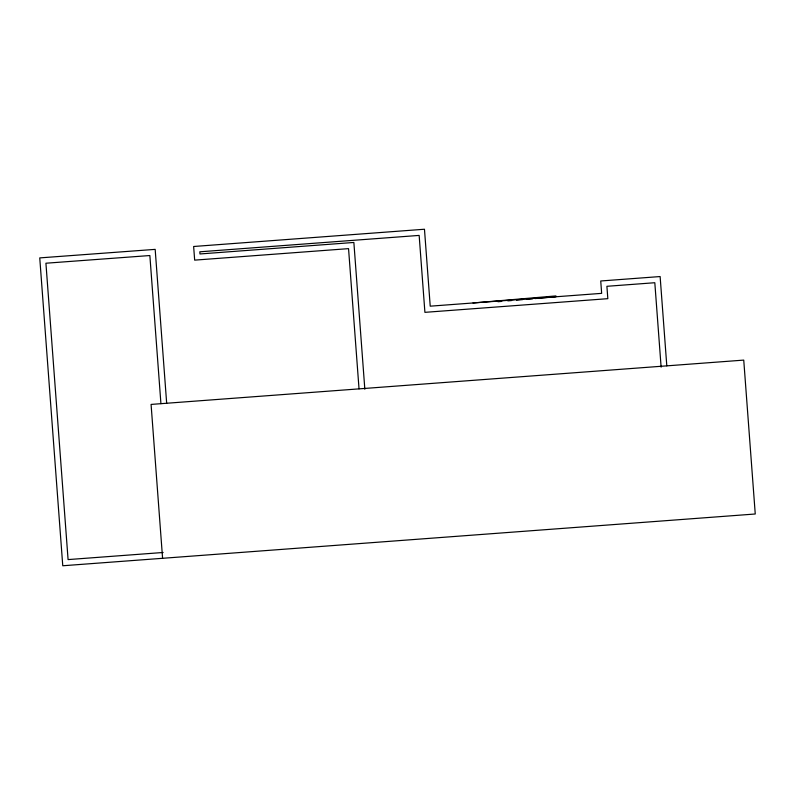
<?xml version="1.0" encoding="UTF-8"?>
<svg xmlns="http://www.w3.org/2000/svg" width="795" height="795" viewBox="0 0 795 795"><rect width="100%" height="100%" fill="white"/><g stroke="black" fill="none" stroke-linecap="round" stroke-linejoin="round"><path stroke-width="1.19" d="M473.005 302.974L555.894 295.919L555.963 296.774L534.985 298.562M497.968 301.722L501.665 301.404M507.836 300.878L511.543 300.56M516.472 300.142L522.643 299.616M526.35 299.298L532.521 298.771M163.134 552.485L68.082 559.591L45.921 263.224L149.858 255.533L160.928 403.681M666.806 365.859L660.128 276.551L600.732 280.983L601.656 293.355L430.224 306.174L424.47 229.238L193.642 246.49L194.666 260.134L348.548 248.636L359.032 388.874M661.122 367.141L654.812 282.722L606.903 286.299L607.827 298.672L424.908 312.346L419.154 235.409L199.813 251.806L199.972 253.963L353.864 242.455L364.835 389.252M166.672 403.254L155.174 249.372L39.75 257.898L62.765 565.762L755.25 513.997L743.742 360.105L151.08 404.416L162.587 558.299"/></g></svg>
